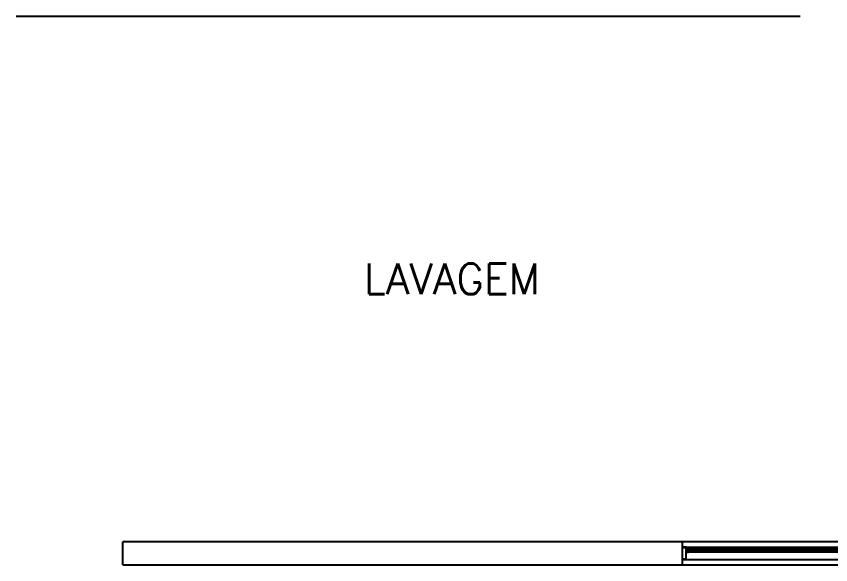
# Model space of a CAD drawing. Header units: millimetres. Extents: x 1887 to 2405, y 1100 to 1335.
# Drawn here: x 2149.61 to 2154.96, y 1177.45 to 1181.05 of the extents above; entities that cross this region are included whole.
import ezdxf

# ---------------------------------------------------------------- set-up
doc = ezdxf.new("R2010")
doc.units = ezdxf.units.MM
for name, color, linetype in [('AR-ALV', 2, 'Continuous'), ('AR-ESQ', 1, 'Continuous'), ('AR-PEITORIL', 1, 'Continuous'), ('DT-ESQ-BAGUETE-C', 2, 'Continuous'), ('DT-ESQ-BAGUETE-V', 1, 'Continuous'), ('DT-ESQ-CHAPA DOBRADA-V', 1, 'Continuous'), ('DT-ESQ-MARCO-V', 1, 'Continuous'), ('DT-ESQ-PERFIL U-C', 2, 'Continuous'), ('DT-ESQ-VIDRO-C', 2, 'Continuous'), ('TEXTO', 2, 'Continuous')]:
    doc.layers.add(name, color=color, linetype=linetype)
doc.styles.add('UNB-100', font='simplex.shx', dxfattribs={"height": 0.2})

# ---------------------------------------------------------------- blocks, each defined once
blk = doc.blocks.new('EF05-P')
at = {"layer": 'DT-ESQ-BAGUETE-C', "ltscale": 0.1}
blk.add_lwpolyline([(0.039, -0.05), (0.0255, -0.05), (0.0255, -0.0485), (0.039, -0.0485), (0.039, -0.0365), (0.0255, -0.0365), (0.0255, -0.035), (0.039, -0.035, -0.414214), (0.0405, -0.0365), (0.0405, -0.0485, -0.414214)], format="xyb", close=True, dxfattribs=at)
at = {"layer": 'DT-ESQ-BAGUETE-C', "color": 2, "ltscale": 0.1}
blk.add_lwpolyline([(1.161, -0.05), (1.1745, -0.05), (1.1745, -0.0485), (1.161, -0.0485), (1.161, -0.0365), (1.1745, -0.0365), (1.1745, -0.035), (1.161, -0.035, 0.414214), (1.1595, -0.0365), (1.1595, -0.0485, 0.414214)], format="xyb", close=True, dxfattribs=at)
at = {"layer": 'DT-ESQ-BAGUETE-V', "color": 2, "ltscale": 0.1}
blk.add_line((1.161, -0.05), (0.039, -0.05), dxfattribs=at)
at = {"layer": 'DT-ESQ-CHAPA DOBRADA-V', "color": 2, "ltscale": 0.1}
blk.add_line((1.16, -0.067), (0.04, -0.067), dxfattribs=at)
at = {"layer": 'DT-ESQ-MARCO-V', "color": 1, "ltscale": 0.1}
for p, q in [((0.0235, -0.035), (1.1765, -0.035)), ((0.0235, -0.115), (1.1765, -0.115))]:
    blk.add_line(p, q, dxfattribs=at)
at = {"layer": 'DT-ESQ-PERFIL U-C', "color": 2, "ltscale": 0.1}
for points in [[(0.025, -0.0655), (0.025, -0.0655, 0.414214), (0.0235, -0.067), (0.0235, -0.1135), (0.0015, -0.1135), (0.0015, -0.1), (0, -0.1), (0, -0.1135, 0.414214), (0.0015, -0.115), (0.0235, -0.115, 0.414214), (0.025, -0.1135), (0.025, -0.067), (0.04, -0.067, 1), (0.04, -0.064), (0.025, -0.064), (0.025, -0.0365, 0.414214), (0.0235, -0.035), (0.0015, -0.035, 0.414214), (0, -0.0365), (0, -0.05), (0.0015, -0.05), (0.0015, -0.0365), (0.0235, -0.0365), (0.0235, -0.064, 0.414214), (0.025, -0.0655), (0.04, -0.0655)], [(1.175, -0.0655), (1.175, -0.0655, -0.414214), (1.1765, -0.067), (1.1765, -0.1135), (1.1985, -0.1135), (1.1985, -0.1), (1.2, -0.1), (1.2, -0.1135, -0.414214), (1.1985, -0.115), (1.1765, -0.115, -0.414214), (1.175, -0.1135), (1.175, -0.067), (1.16, -0.067, -1), (1.16, -0.064), (1.175, -0.064), (1.175, -0.0365, -0.414214), (1.1765, -0.035), (1.1985, -0.035, -0.414214), (1.2, -0.0365), (1.2, -0.05), (1.1985, -0.05), (1.1985, -0.0365), (1.1765, -0.0365), (1.1765, -0.064, -0.414214), (1.175, -0.0655), (1.16, -0.0655)]]:
    blk.add_lwpolyline(points, format="xyb", dxfattribs=at)
at = {"layer": 'DT-ESQ-VIDRO-C', "color": 2, "ltscale": 0.1}
blk.add_lwpolyline([(0.027, -0.062), (0.027, -0.052), (1.173, -0.052), (1.173, -0.062)], close=True, dxfattribs=at)

msp = doc.modelspace()

# ---------------------------------------------------------------- linework, layer by layer
at = {"layer": 'AR-ALV'}
for p, q in [((2150.3097, 1177.4485), (2150.3097, 1177.5985)), ((2153.9847, 1177.5985), (2150.3097, 1177.5985)), ((2153.9847, 1177.5985), (2153.9847, 1177.4485)), ((2150.3097, 1177.4485), (2153.9847, 1177.4485))]:
    msp.add_line(p, q, dxfattribs=at)
at = {"layer": 'AR-PEITORIL'}
for p, q in [((2149.6097, 1181.0485), (2154.7597, 1181.0485)), ((2156.3097, 1177.5985), (2153.9847, 1177.5985)), ((2153.9847, 1177.4485), (2156.3847, 1177.4485))]:
    msp.add_line(p, q, dxfattribs=at)

# ---------------------------------------------------------------- block references
at = {"layer": 'AR-ESQ'}
msp.add_blockref('EF05-P', (2153.9847, 1177.5985), dxfattribs=at)

# ---------------------------------------------------------------- texts
at = {"layer": 'TEXTO', "style": 'UNB-100'}
msp.add_text('LAVAGEM', height=0.2, dxfattribs=at).set_placement((2151.8924, 1179.2247))

doc.saveas('drawing.dxf')
